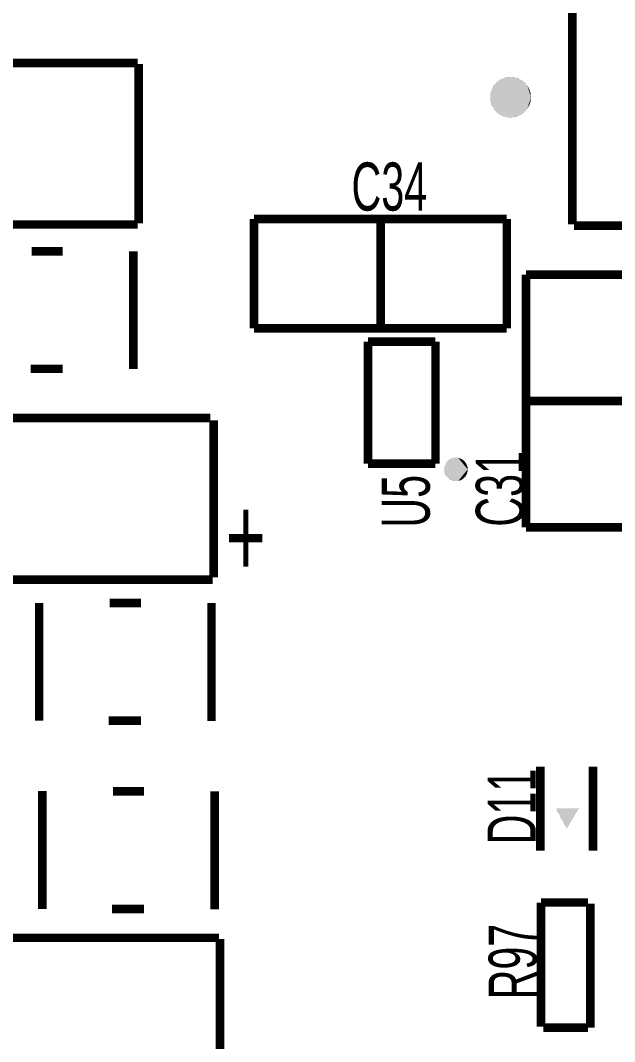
# Model space of a CAD drawing. Extents: x 0 to 105, y 0 to 80.
# Drawn here: x 22.69 to 36.8, y 36.12 to 60.37 of the extents above; entities that cross this region are included whole.
import ezdxf
from ezdxf.enums import TextEntityAlignment as Align

# ---------------------------------------------------------------- set-up
doc = ezdxf.new("R2010")
doc.units = 0
doc.layers.add('SILKSCREEN_BOTTOM', color=6, linetype='CONTINUOUS')
doc.layers.add('SILKSCREEN_TOP', color=4, linetype='CONTINUOUS')

msp = doc.modelspace()

# ---------------------------------------------------------------- linework, layer by layer
at = {"layer": 'SILKSCREEN_BOTTOM', "color": 6, "const_width": 0.00127}
for points in [[(34.059537, 58.948934), (33.986283, 58.888817)], [(34.059537, 58.948934), (33.986283, 58.888817)], [(34.143111, 58.993605), (34.059537, 58.948934)], [(34.143111, 58.993605), (34.059537, 58.948934)], [(34.233793, 59.021113), (34.143111, 58.993605)], [(34.233793, 59.021113), (34.143111, 58.993605)], [(34.3281, 59.030402), (34.233793, 59.021113)], [(34.3281, 59.030402), (34.233793, 59.021113)], [(34.422407, 59.021113), (34.3281, 59.030402)], [(34.422407, 59.021113), (34.3281, 59.030402)], [(34.513089, 58.993605), (34.422407, 59.021113)], [(34.513089, 58.993605), (34.422407, 59.021113)], [(34.596663, 58.948934), (34.513089, 58.993605)], [(34.596663, 58.948934), (34.513089, 58.993605)], [(34.669917, 58.888817), (34.596663, 58.948934)], [(34.669917, 58.888817), (34.596663, 58.948934)], [(33.881495, 58.731989), (33.853987, 58.641307)], [(33.881495, 58.731989), (33.853987, 58.641307)], [(33.926166, 58.815563), (33.881495, 58.731989)], [(33.926166, 58.815563), (33.881495, 58.731989)], [(33.986283, 58.888817), (33.926166, 58.815563)], [(33.986283, 58.888817), (33.926166, 58.815563)], [(34.730034, 58.815563), (34.669917, 58.888817)], [(34.730034, 58.815563), (34.669917, 58.888817)], [(34.774705, 58.731989), (34.730034, 58.815563)], [(34.774705, 58.731989), (34.730034, 58.815563)], [(34.802213, 58.641307), (34.774705, 58.731989)], [(34.802213, 58.641307), (34.774705, 58.731989)], [(33.853987, 58.641307), (33.844698, 58.547)], [(33.853987, 58.641307), (33.844698, 58.547)], [(33.844698, 58.547), (33.853987, 58.452693)], [(33.844698, 58.547), (33.853987, 58.452693)], [(33.853987, 58.452693), (33.881495, 58.362011)], [(33.853987, 58.452693), (33.881495, 58.362011)], [(34.774705, 58.362011), (34.802213, 58.452693)], [(34.774705, 58.362011), (34.802213, 58.452693)], [(34.811502, 58.547), (34.802213, 58.641307)], [(34.811502, 58.547), (34.802213, 58.641307)], [(34.802213, 58.452693), (34.811502, 58.547)], [(34.802213, 58.452693), (34.811502, 58.547)], [(34.811502, 58.547), (34.811502, 58.547)], [(33.881495, 58.362011), (33.926166, 58.278437)], [(33.881495, 58.362011), (33.926166, 58.278437)], [(33.926166, 58.278437), (33.986283, 58.205183)], [(33.926166, 58.278437), (33.986283, 58.205183)], [(34.669917, 58.205183), (34.730034, 58.278437)], [(34.669917, 58.205183), (34.730034, 58.278437)], [(34.730034, 58.278437), (34.774705, 58.362011)], [(34.730034, 58.278437), (34.774705, 58.362011)], [(33.986283, 58.205183), (34.059537, 58.145066)], [(33.986283, 58.205183), (34.059537, 58.145066)], [(34.059537, 58.145066), (34.143111, 58.100395)], [(34.059537, 58.145066), (34.143111, 58.100395)], [(34.143111, 58.100395), (34.233793, 58.072887)], [(34.143111, 58.100395), (34.233793, 58.072887)], [(34.233793, 58.072887), (34.3281, 58.063598)], [(34.233793, 58.072887), (34.3281, 58.063598)], [(34.3281, 58.063598), (34.422407, 58.072887)], [(34.3281, 58.063598), (34.422407, 58.072887)], [(34.422407, 58.072887), (34.513089, 58.100395)], [(34.422407, 58.072887), (34.513089, 58.100395)], [(34.513089, 58.100395), (34.596663, 58.145066)], [(34.513089, 58.100395), (34.596663, 58.145066)], [(34.596663, 58.145066), (34.669917, 58.205183)], [(34.596663, 58.145066), (34.669917, 58.205183)]]:
    msp.add_lwpolyline(points, dxfattribs=at)
at = {"layer": 'SILKSCREEN_BOTTOM', "color": 6}
for points in [[(34.811504, 58.547), (34.059536, 58.948936), (33.926168, 58.815564), (33.986284, 58.888816)], [(34.811504, 58.547), (34.233792, 59.021112), (34.059536, 58.948936), (34.143112, 58.993604)], [(34.811504, 58.547), (34.422408, 59.021112), (34.233792, 59.021112), (34.3281, 59.0304)], [(34.811504, 58.547), (34.596664, 58.948936), (34.422408, 59.021112), (34.513088, 58.993604)], [(34.811504, 58.547), (34.730032, 58.815564), (34.596664, 58.948936), (34.669916, 58.888816)], [(34.811504, 58.547), (33.926168, 58.815564), (33.853988, 58.641308), (33.881496, 58.731988)], [(34.811504, 58.547), (34.802212, 58.641308), (34.730032, 58.815564), (34.774704, 58.731988)], [(34.811504, 58.547), (33.853988, 58.641308), (33.853988, 58.452692), (33.844696, 58.547)], [(34.811504, 58.547), (33.853988, 58.452692), (33.926168, 58.278436), (33.881496, 58.362012)], [(34.811504, 58.547), (33.926168, 58.278436), (34.059536, 58.145064), (33.986284, 58.205184)], [(34.811504, 58.547), (34.059536, 58.145064), (34.233792, 58.072888), (34.143112, 58.100396)], [(34.811504, 58.547), (34.233792, 58.072888), (34.422408, 58.072888), (34.3281, 58.0636)], [(34.811504, 58.547), (34.422408, 58.072888), (34.596664, 58.145064), (34.513088, 58.100396)], [(34.811504, 58.547), (34.596664, 58.145064), (34.730032, 58.278436), (34.669916, 58.205184)], [(34.811504, 58.547), (34.730032, 58.278436), (34.802212, 58.452692), (34.774704, 58.362012)], [(34.811504, 58.547), (34.802212, 58.452692), (34.811504, 58.547)]]:
    msp.add_solid(points, dxfattribs=at)
at = {"layer": 'SILKSCREEN_TOP', "color": 4}
for points, const_width in [([(35.7966, 65.5282), (35.7966, 55.5282)], 0.2032), ([(25.4762, 59.3598), (17.2974, 59.3598)], 0.2032), ([(25.5016, 55.5498), (25.5016, 59.3344)], 0.2032), ([(17.3482, 55.5244), (25.4762, 55.5244)], 0.2032), ([(34.2394, 55.656), (28.2394, 55.656)], 0.2032), ([(28.2394, 55.656), (28.2394, 53.056)], 0.2032), ([(31.242, 55.5752), (31.242, 53.0606)], 0.2032), ([(34.2394, 53.056), (34.2394, 55.656)], 0.2032), ([(35.8304, 55.4952), (39.0228, 55.499)], 0.2032), ([(23.6982, 54.8894), (22.9616, 54.8894)], 0.2032), ([(25.3746, 52.0894), (25.3746, 54.8894)], 0.2032), ([(37.2918, 54.3308), (34.6918, 54.3308)], 0.2032), ([(34.6918, 54.3308), (34.6918, 48.3308)], 0.2032), ([(28.2394, 53.056), (34.2394, 53.056)], 0.2032), ([(32.5462, 52.7428), (30.9462, 52.7428)], 0.2032), ([(30.9462, 52.7428), (30.9462, 49.8428)], 0.2032), ([(32.5462, 49.8428), (32.5462, 52.7428)], 0.2032), ([(22.9362, 52.0954), (23.6982, 52.0954)], 0.2032), ([(34.7726, 51.3334), (37.2872, 51.3334)], 0.2032), ([(27.2034, 50.927), (19.0754, 50.927)], 0.2032), ([(27.2796, 47.1424), (27.2796, 50.8762)], 0.2032), ([(32.926312, 49.964644), (32.878248, 49.938954)], 0.00127), ([(32.926312, 49.964644), (32.878248, 49.938954)], 0.00127), ([(32.978464, 49.980465), (32.926312, 49.964644)], 0.00127), ([(32.978464, 49.980465), (32.926312, 49.964644)], 0.00127), ([(33.0327, 49.985807), (32.978464, 49.980465)], 0.00127), ([(33.0327, 49.985807), (32.978464, 49.980465)], 0.00127), ([(33.086936, 49.980465), (33.0327, 49.985807)], 0.00127), ([(33.086936, 49.980465), (33.0327, 49.985807)], 0.00127), ([(33.139088, 49.964644), (33.086936, 49.980465)], 0.00127), ([(33.139088, 49.964644), (33.086936, 49.980465)], 0.00127), ([(33.187152, 49.938954), (33.139088, 49.964644)], 0.00127), ([(33.187152, 49.938954), (33.139088, 49.964644)], 0.00127), ([(30.9462, 49.8428), (32.5462, 49.8428)], 0.2032), ([(32.760035, 49.762036), (32.754693, 49.7078)], 0.00127), ([(32.760035, 49.762036), (32.754693, 49.7078)], 0.00127), ([(32.775856, 49.814188), (32.760035, 49.762036)], 0.00127), ([(32.775856, 49.814188), (32.760035, 49.762036)], 0.00127), ([(32.801546, 49.862252), (32.775856, 49.814188)], 0.00127), ([(32.801546, 49.862252), (32.775856, 49.814188)], 0.00127), ([(32.836119, 49.904381), (32.801546, 49.862252)], 0.00127), ([(32.836119, 49.904381), (32.801546, 49.862252)], 0.00127), ([(32.878248, 49.938954), (32.836119, 49.904381)], 0.00127), ([(32.878248, 49.938954), (32.836119, 49.904381)], 0.00127), ([(33.229281, 49.904381), (33.187152, 49.938954)], 0.00127), ([(33.229281, 49.904381), (33.187152, 49.938954)], 0.00127), ([(33.263854, 49.862252), (33.229281, 49.904381)], 0.00127), ([(33.263854, 49.862252), (33.229281, 49.904381)], 0.00127), ([(33.289544, 49.814188), (33.263854, 49.862252)], 0.00127), ([(33.289544, 49.814188), (33.263854, 49.862252)], 0.00127), ([(33.305365, 49.762036), (33.289544, 49.814188)], 0.00127), ([(33.305365, 49.762036), (33.289544, 49.814188)], 0.00127), ([(33.310707, 49.7078), (33.305365, 49.762036)], 0.00127), ([(33.310707, 49.7078), (33.305365, 49.762036)], 0.00127), ([(32.754693, 49.7078), (32.760035, 49.653564)], 0.00127), ([(32.754693, 49.7078), (32.760035, 49.653564)], 0.00127), ([(32.760035, 49.653564), (32.775856, 49.601412)], 0.00127), ([(32.760035, 49.653564), (32.775856, 49.601412)], 0.00127), ([(32.775856, 49.601412), (32.801546, 49.553348)], 0.00127), ([(32.775856, 49.601412), (32.801546, 49.553348)], 0.00127), ([(32.801546, 49.553348), (32.836119, 49.511219)], 0.00127), ([(32.801546, 49.553348), (32.836119, 49.511219)], 0.00127), ([(32.836119, 49.511219), (32.878248, 49.476646)], 0.00127), ([(32.836119, 49.511219), (32.878248, 49.476646)], 0.00127), ([(32.878248, 49.476646), (32.926312, 49.450956)], 0.00127), ([(32.878248, 49.476646), (32.926312, 49.450956)], 0.00127), ([(33.139088, 49.450956), (33.187152, 49.476646)], 0.00127), ([(33.139088, 49.450956), (33.187152, 49.476646)], 0.00127), ([(33.187152, 49.476646), (33.229281, 49.511219)], 0.00127), ([(33.187152, 49.476646), (33.229281, 49.511219)], 0.00127), ([(33.229281, 49.511219), (33.263854, 49.553348)], 0.00127), ([(33.229281, 49.511219), (33.263854, 49.553348)], 0.00127), ([(33.263854, 49.553348), (33.289544, 49.601412)], 0.00127), ([(33.263854, 49.553348), (33.289544, 49.601412)], 0.00127), ([(33.289544, 49.601412), (33.305365, 49.653564)], 0.00127), ([(33.289544, 49.601412), (33.305365, 49.653564)], 0.00127), ([(33.305365, 49.653564), (33.310707, 49.7078)], 0.00127), ([(33.305365, 49.653564), (33.310707, 49.7078)], 0.00127), ([(33.310707, 49.7078), (33.310707, 49.7078)], 0.00127), ([(32.926312, 49.450956), (32.978464, 49.435135)], 0.00127), ([(32.926312, 49.450956), (32.978464, 49.435135)], 0.00127), ([(32.978464, 49.435135), (33.0327, 49.429793)], 0.00127), ([(32.978464, 49.435135), (33.0327, 49.429793)], 0.00127), ([(33.0327, 49.429793), (33.086936, 49.435135)], 0.00127), ([(33.0327, 49.429793), (33.086936, 49.435135)], 0.00127), ([(33.086936, 49.435135), (33.139088, 49.450956)], 0.00127), ([(33.086936, 49.435135), (33.139088, 49.450956)], 0.00127), ([(34.6918, 48.3308), (37.2918, 48.3308)], 0.2032), ([(19.0754, 47.0916), (27.2542, 47.0916)], 0.2032), ([(23.1394, 46.5388), (23.1394, 43.7388)], 0.2032), ([(25.5524, 46.5328), (24.8158, 46.5328)], 0.2032), ([(27.2288, 43.7328), (27.2288, 46.5328)], 0.2032), ([(24.7904, 43.7388), (25.5524, 43.7388)], 0.2032), ([(35.0366, 42.6494), (35.0366, 40.6494)], 0.2032), ([(36.2866, 40.6494), (36.2866, 42.6494)], 0.2032), ([(23.2156, 42.0684), (23.2156, 39.2684)], 0.2032), ([(25.6286, 42.0624), (24.892, 42.0624)], 0.2032), ([(27.305, 39.2624), (27.305, 42.0624)], 0.2032), ([(35.6616, 41.1734), (35.4076, 41.656)], 0.001), ([(35.4076, 41.656), (35.941, 41.656)], 0.001), ([(35.6616, 41.1734), (35.4076, 41.656)], 0.001), ([(35.4076, 41.656), (35.941, 41.656)], 0.001), ([(35.6616, 41.1734), (35.4076, 41.656)], 0.001), ([(35.4076, 41.656), (35.941, 41.656)], 0.001), ([(35.941, 41.656), (35.6616, 41.1734)], 0.001), ([(35.941, 41.656), (35.6616, 41.1734)], 0.001), ([(35.941, 41.656), (35.6616, 41.1734)], 0.001), ([(24.8666, 39.2684), (25.6286, 39.2684)], 0.2032), ([(36.1696, 39.4208), (35.052, 39.4208)], 0.2032), ([(35.052, 39.4208), (35.052, 36.4744)], 0.2032), ([(36.2204, 36.449), (36.2204, 39.3954)], 0.2032), ([(27.4066, 38.5826), (19.2278, 38.5826)], 0.2032), ([(27.432, 34.7726), (27.432, 38.5572)], 0.2032), ([(35.1028, 36.449), (36.1696, 36.449)], 0.2032)]:
    msp.add_lwpolyline(points, dxfattribs=dict(at, const_width=const_width))
for points in [[(33.310708, 49.7078), (32.978464, 49.980464), (32.878248, 49.938952), (32.926312, 49.964644)], [(33.310708, 49.7078), (33.086936, 49.980464), (32.978464, 49.980464), (33.0327, 49.985808)], [(33.310708, 49.7078), (33.187152, 49.938952), (33.086936, 49.980464), (33.139088, 49.964644)], [(33.310708, 49.7078), (32.760036, 49.762036), (32.760036, 49.653564), (32.754692, 49.7078)], [(33.310708, 49.7078), (32.801546, 49.862252), (32.760036, 49.762036), (32.775856, 49.814188)], [(33.310708, 49.7078), (32.878248, 49.938952), (32.801546, 49.862252), (32.83612, 49.90438)], [(33.310708, 49.7078), (33.263854, 49.862252), (33.187152, 49.938952), (33.22928, 49.90438)], [(33.310708, 49.7078), (33.305364, 49.762036), (33.263854, 49.862252), (33.289544, 49.814188)], [(33.310708, 49.7078), (32.760036, 49.653564), (32.801546, 49.553348), (32.775856, 49.601412)], [(33.310708, 49.7078), (32.801546, 49.553348), (32.878248, 49.476648), (32.83612, 49.51122)], [(33.310708, 49.7078), (32.878248, 49.476648), (32.978464, 49.435136), (32.926312, 49.450956)], [(33.310708, 49.7078), (32.978464, 49.435136), (33.086936, 49.435136), (33.0327, 49.429792)], [(33.310708, 49.7078), (33.086936, 49.435136), (33.187152, 49.476648), (33.139088, 49.450956)], [(33.310708, 49.7078), (33.187152, 49.476648), (33.263854, 49.553348), (33.22928, 49.51122)], [(33.310708, 49.7078), (33.263854, 49.553348), (33.305364, 49.653564), (33.289544, 49.601412)], [(33.310708, 49.7078), (33.305364, 49.653564), (33.310708, 49.7078)], [(35.941, 41.656), (35.6616, 41.1734), (35.4076, 41.656)]]:
    msp.add_solid(points, dxfattribs=at)

# ---------------------------------------------------------------- texts
at = {"layer": 'SILKSCREEN_TOP', "width": 0.64}
msp.add_text('C34', height=1.143, dxfattribs=at).set_placement((31.45028, 56.4261), align=Align.MIDDLE_CENTER)
for s, height, rotation, p in [('C31', 1.143, 90, (34.0741, 49.24552)), ('U5', 1.143, 90, (31.8389, 48.95088)), ('+', 1.905, 180, (28.0416, 48.0441)), ('D11', 1.143, 90, (34.3535, 41.70172)), ('R97', 1.143, 90, (34.3789, 38.01872))]:
    msp.add_text(s, height=height, rotation=rotation, dxfattribs=at).set_placement(p, align=Align.MIDDLE_CENTER)

doc.saveas('drawing.dxf')
